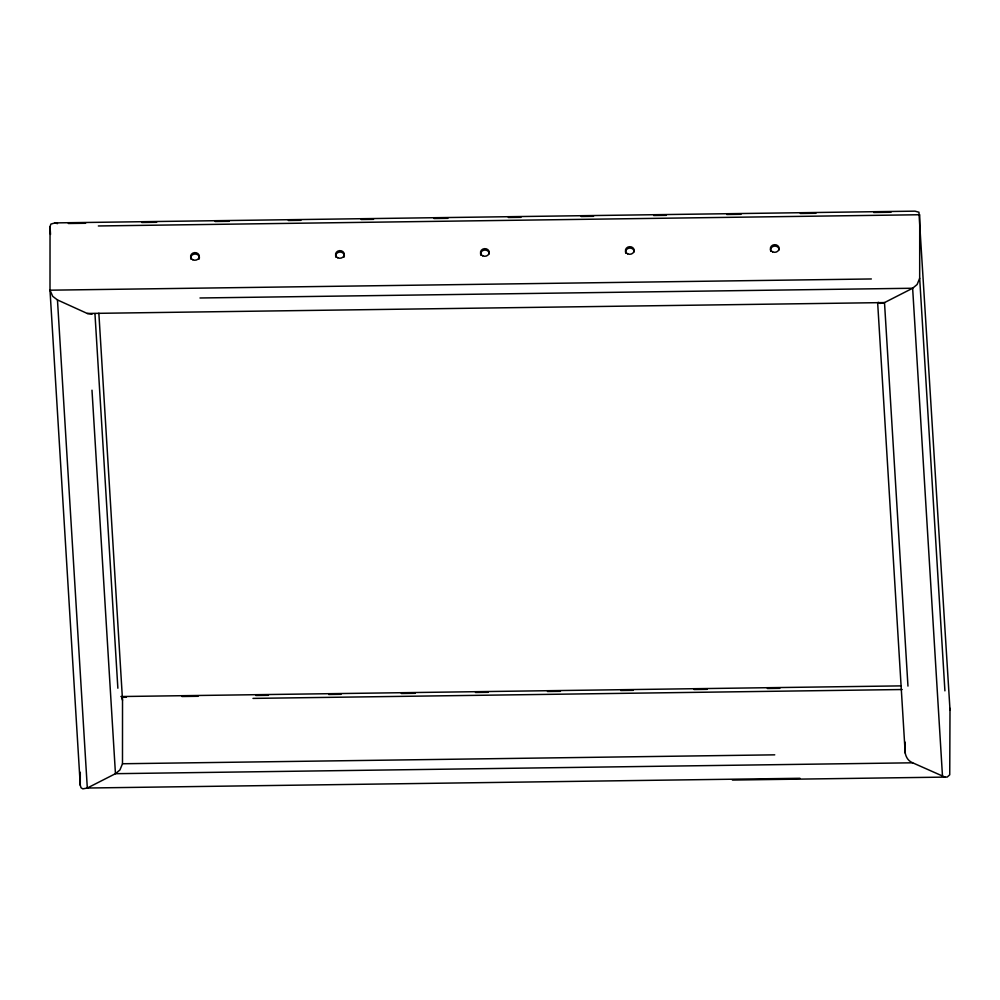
<?xml version="1.0" encoding="UTF-8"?>
<svg xmlns="http://www.w3.org/2000/svg" width="1000" height="1000" viewBox="0 0 1000 1000"><rect width="100%" height="100%" fill="white"/><g stroke="black" fill="none" stroke-linecap="round" stroke-linejoin="round"><path stroke-width="1.5" d="M732.4 780.05L944.95 777.1L947.237 777.05L949.737 774.8L950 709.812L918.95 212.237L915 211.15L55.05 222.9L50.862 224.1L50.038 226.625L50 290.188L80.275 785.263L81.05 787.763L82.837 788.863L87.312 788.025L115.45 773.688L119.925 769.963L122.487 763.75L122.525 700.188L98.863 313.238M80.275 785.263L80.288 772.262M944.95 777.1L912.65 762.8C904.425 759.412 904.15 749.712 905.2 742.2M944.912 690.863L919.675 278.3L919.725 214.737L98.35 225.963M919.675 278.3L917.113 284.513L912.638 288.25L884.5 302.587L880.037 303.412L878.238 302.312M92.05 314.188L87.3 313.475L57.462 299.938L52.713 296.325L50 290.188L871.363 278.962M68.35 223.5L85.6 223.275M141.775 222.5L156.662 222.3M215.125 221.5L229.163 221.312M288.337 220.5L300.95 220.325M361.163 219.5L373.55 219.338M433.975 218.512L447.912 218.325M508.338 217.5L520.988 217.325M581.15 216.5L593.55 216.325M653.637 215.512L666.363 215.338M726.775 214.513L741.025 214.312M800.325 213.5L815.938 213.287M873.675 212.5L891 212.262M199.988 297.987L912.638 288.25L942.5 776.35M87.3 313.475L884.5 302.587L907.962 686.1M120.9 696.538L900.95 685.888M121.675 697.325L126.412 697.262M181.925 696.5L198.15 696.287M255.85 695.5L268.45 695.325M328.7 694.5L341.062 694.325M401.312 693.512L415.225 693.312M475.475 692.487L488.212 692.325M547.475 691.513L560.45 691.338M620.7 690.512L633.237 690.337M694.062 689.513L707.225 689.325M767.362 688.5L779.837 688.337M252.975 698.4L902.125 689.525M122.487 763.75L774.75 754.837M912.65 762.8L115.45 773.688L91.988 390.188M799.963 778.288L87.312 788.025L57.462 299.938M55.05 222.9L57.5 223.65M121.762 697.688L122.525 700.188M949.788 708.188L950 709.812M877.663 302.9L905.2 753.05M94.95 313.6L117.863 688.213M50.038 226.625L50.512 234.412M191.012 259.275A4.35 3.812 -3.5 0 1 195.05 254A4.35 3.812 -3.5 0 1 199.1 259.163M335.95 257.3A4.35 3.812 -3.5 0 1 340 252.025A4.35 3.812 -3.5 0 1 344.038 257.188M480.9 255.312A4.35 3.812 -3.5 0 1 484.137 250.125A4.35 3.812 -3.5 0 1 489.288 253.8M625.85 253.337A4.35 3.812 -3.5 0 1 629.075 248.137A4.35 3.812 -3.5 0 1 634.237 251.812M770.8 251.363A4.35 3.812 -3.5 0 1 774.025 246.163A4.35 3.812 -3.5 0 1 779.188 249.838M192.787 259.762A4.35 3.812 -3.5 0 0 199.312 256.363A4.35 3.812 -3.5 0 0 192.8 253.15A4.35 3.812 -3.5 0 0 192.787 259.762M337.738 257.775A4.35 3.812 -3.5 0 0 344.263 254.387A4.35 3.812 -3.5 0 0 337.738 251.175A4.35 3.812 -3.5 0 0 337.738 257.775M482.688 255.8A4.35 3.812 -3.5 0 0 489.212 252.4A4.35 3.812 -3.5 0 0 482.688 249.188A4.35 3.812 -3.5 0 0 482.688 255.8M627.625 253.812A4.35 3.812 -3.5 0 0 634.15 250.425A4.35 3.812 -3.5 0 0 627.638 247.213A4.35 3.812 -3.5 0 0 627.625 253.812M772.575 251.838A4.35 3.812 -3.5 0 0 779.1 248.438A4.35 3.812 -3.5 0 0 772.575 245.225A4.35 3.812 -3.5 0 0 772.575 251.838"/></g></svg>
